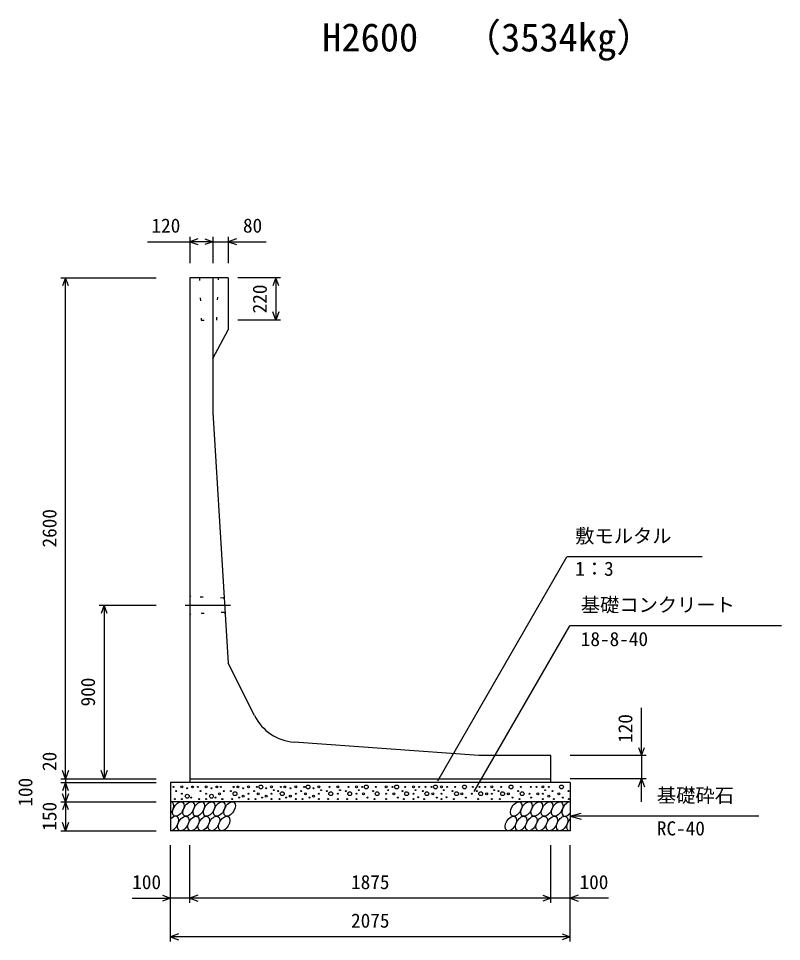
# Model space of a CAD drawing. Units: millimetres, scale not verified. Extents: x -50400 to 50400, y -17820 to 17820.
# Drawn here: x 15910 to 19872, y -9779 to -4989 of the extents above; entities that cross this region are included whole.
import ezdxf
from ezdxf.enums import TextEntityAlignment as Align

# ---------------------------------------------------------------- set-up
doc = ezdxf.new("R2010")
doc.units = ezdxf.units.MM
doc.header["$LTSCALE"] = 60
doc.linetypes.add('CHAIN1', pattern=[8, 5, -1, 1, -1])
doc.linetypes.add('DOTTED', pattern=[1.75, 0.25, -1.5])
for name, color, linetype, lineweight in [('0-0_CENTER', 7, 'CHAIN1', 25), ('0-1_DIM', 7, 'Continuous', 25), ('0-3_HATCH', 6, 'Continuous', 25), ('0-6_OUTLINE', 1, 'Continuous', 25), ('0-7_OUTLINE2', 4, 'DOTTED', 25), ('0-8_TXT', 7, 'Continuous', 25)]:
    doc.layers.add(name, color=color, linetype=linetype, lineweight=lineweight)
doc.styles.add('ＭＳ ゴシック', font='')
doc.styles.get('ＭＳ ゴシック').set_extended_font_data('MS Gothic')

msp = doc.modelspace()

# ---------------------------------------------------------------- linework, layer by layer
at = {"layer": '0-0_CENTER'}
msp.add_line((16775.89, -8033.94), (17011.53, -8033.94), dxfattribs=at)
at = {"layer": '0-1_DIM'}
for p, q in [((16799.5, -6122.05), (16799.5, -6258.94)), ((16919.5, -6122.05), (16919.5, -6258.94)), ((16999.5, -6122.05), (16999.5, -6258.94)), ((16579.64, -6147.05), (16799.5, -6147.05)), ((16919.5, -6147.05), (16799.5, -6147.05)), ((16919.5, -6147.05), (16999.5, -6147.05)), ((16999.5, -6147.05), (17195.46, -6147.05)), ((16129.5, -6333.94), (16624.5, -6333.94)), ((16154.5, -8933.94), (16154.5, -6333.94)), ((17271.41, -6333.94), (17049.5, -6333.94)), ((17246.41, -6333.94), (17246.41, -6553.94)), ((17271.41, -6553.94), (17049.5, -6553.94)), ((18086.65, -8945.27), (18757.92, -7782.59)), ((19460.33, -7782.59), (18757.92, -7782.59)), ((16329.5, -8033.94), (16624.5, -8033.94)), ((16354.5, -8033.94), (16354.5, -8933.94)), ((18276.13, -8999.66), (18772.4, -8140.1)), ((19871.94, -8140.1), (18772.4, -8140.1)), ((19144.5, -8813.94), (19144.5, -8566.25)), ((19169.5, -8813.94), (18774.5, -8813.94)), ((19144.5, -8813.94), (19144.5, -8933.94)), ((16129.5, -8933.94), (16624.5, -8933.94)), ((16129.5, -8933.94), (16624.5, -8933.94)), ((16129.5, -8953.94), (16624.5, -8953.94)), ((16154.5, -8933.94), (16154.5, -8953.94)), ((16154.5, -8953.94), (16154.5, -9053.94)), ((16354.5, -8933.94), (16624.5, -8933.94)), ((19169.5, -8933.94), (18774.5, -8933.94)), ((19144.5, -9053.94), (19144.5, -8933.94)), ((16129.5, -9053.94), (16624.5, -9053.94)), ((16154.5, -9053.94), (16154.5, -9203.94)), ((18774.5, -9128.94), (18832.46, -9113.41)), ((19754.82, -9128.94), (18774.5, -9128.94)), ((18774.5, -9128.94), (18832.46, -9144.47)), ((16129.5, -9203.94), (16624.5, -9203.94)), ((16699.5, -9778.94), (16699.5, -9278.94)), ((16799.5, -9578.94), (16799.5, -9278.94)), ((18674.5, -9578.94), (18674.5, -9278.94)), ((18674.5, -9578.94), (18674.5, -9278.94)), ((18774.5, -9778.94), (18774.5, -9278.94)), ((16499.96, -9553.94), (16699.5, -9553.94)), ((16799.5, -9553.94), (16699.5, -9553.94)), ((18674.5, -9553.94), (16799.5, -9553.94)), ((18774.5, -9553.94), (18674.5, -9553.94)), ((18974.04, -9553.94), (18774.5, -9553.94)), ((18774.5, -9753.94), (16699.5, -9753.94))]:
    msp.add_line(p, q, dxfattribs=at)
for points in [[(16841.79, -6131.66), (16799.5, -6147.05), (16841.79, -6162.44)], [(16877.21, -6131.66), (16919.5, -6147.05), (16877.21, -6162.44)], [(17041.79, -6131.66), (16999.5, -6147.05), (17041.79, -6162.44)], [(16169.89, -6376.23), (16154.5, -6333.94), (16139.11, -6376.23)], [(17261.8, -6376.23), (17246.41, -6333.94), (17231.02, -6376.23)], [(17261.8, -6511.66), (17246.41, -6553.94), (17231.02, -6511.66)], [(16369.89, -8076.23), (16354.5, -8033.94), (16339.11, -8076.23)], [(19129.11, -8771.66), (19144.5, -8813.94), (19159.89, -8771.66)], [(16169.89, -8891.66), (16154.5, -8933.94), (16139.11, -8891.66)], [(16369.89, -8891.66), (16354.5, -8933.94), (16339.11, -8891.66)], [(16169.89, -8996.23), (16154.5, -8953.94), (16139.11, -8996.23)], [(19129.11, -8976.23), (19144.5, -8933.94), (19159.89, -8976.23)], [(16169.89, -9011.66), (16154.5, -9053.94), (16139.11, -9011.66)], [(16169.89, -9096.23), (16154.5, -9053.94), (16139.11, -9096.23)], [(16169.89, -9161.66), (16154.5, -9203.94), (16139.11, -9161.66)], [(16657.21, -9538.55), (16699.5, -9553.94), (16657.21, -9569.33)], [(16841.79, -9538.55), (16799.5, -9553.94), (16841.79, -9569.33)], [(18632.21, -9538.55), (18674.5, -9553.94), (18632.21, -9569.33)], [(18816.79, -9538.55), (18774.5, -9553.94), (18816.79, -9569.33)], [(16741.79, -9738.55), (16699.5, -9753.94), (16741.79, -9769.33)], [(18732.21, -9738.55), (18774.5, -9753.94), (18732.21, -9769.33)]]:
    msp.add_lwpolyline(points, dxfattribs=at)
at = {"layer": '0-3_HATCH'}
for centre, radius in [((16715.47, -8976.76), 2.5), ((16729.49, -8997.78), 2.5), ((16758.36, -8975.89), 5), ((16786.4, -8983.77), 2.5), ((16814.44, -8976.76), 5), ((16841.57, -8976.76), 2.5), ((16855.59, -8997.78), 2.5), ((16884.47, -8975.89), 5), ((16912.51, -8983.77), 2.5), ((16940.54, -8976.76), 5), ((16961.57, -8976.76), 2.5), ((16975.59, -8997.78), 2.5), ((17013.41, -8997.78), 2.5), ((17034.44, -9011.78), 10), ((17027.43, -8976.76), 2.5), ((17048.46, -8976.76), 5), ((17076.49, -8983.77), 2.5), ((17104.53, -8975.89), 5), ((17133.41, -8997.78), 2.5), ((17147.43, -8976.76), 2.5), ((17168.46, -8976.76), 10), ((17196.49, -8983.77), 2.5), ((17224.53, -8975.89), 5), ((17235.87, -8993.46), 2.5), ((17258.63, -8997.78), 2.5), ((17279.66, -9011.78), 10), ((17272.65, -8976.76), 2.5), ((17293.68, -8976.76), 5), ((17321.72, -8983.77), 2.5), ((17349.76, -8975.89), 5), ((17378.63, -8997.78), 2.5), ((17392.65, -8976.76), 2.5), ((17413.68, -8976.76), 10), ((17441.72, -8983.77), 2.5), ((17469.76, -8975.89), 5), ((17481.1, -8993.46), 2.5), ((17510.56, -8997.78), 2.5), ((17531.59, -9011.78), 10), ((17524.58, -8976.76), 2.5), ((17568.2, -8975.89), 5), ((17579.54, -8993.46), 2.5), ((17609, -8997.78), 2.5), ((17630.03, -9011.78), 10), ((17623.01, -8976.76), 2.5), ((17665.19, -8975.89), 5), ((17676.53, -8993.46), 2.5), ((17694.89, -8976.76), 2.5), ((17715.92, -8976.76), 10), ((17751.27, -8997.78), 2.5), ((17772.3, -9011.78), 10), ((17765.29, -8976.76), 2.5), ((17818.58, -8975.89), 5), ((17829.92, -8993.46), 2.5), ((17852.55, -8976.76), 2.5), ((17873.58, -8976.76), 10), ((17904.24, -8997.78), 2.5), ((17925.27, -9011.78), 10), ((17918.26, -8976.76), 2.5), ((17960.44, -8975.89), 5), ((17971.78, -8993.46), 2.5), ((17990.13, -8976.76), 2.5), ((18009.37, -8997.78), 2.5), ((18030.4, -9011.78), 10), ((18023.39, -8976.76), 2.5), ((18054.17, -8976.76), 2.5), ((18075.21, -8976.76), 10), ((18106.97, -8975.89), 5), ((18118.31, -8993.46), 2.5), ((18136.67, -8976.76), 2.5), ((18163.66, -8997.78), 2.5), ((18184.69, -9011.78), 10), ((18177.68, -8976.76), 2.5), ((18225.84, -8976.76), 10), ((18269.93, -8976.76), 2.5), ((18289.16, -8997.78), 2.5), ((18310.19, -9011.78), 10), ((18303.18, -8976.76), 2.5), ((18333.97, -8976.76), 2.5), ((18368.37, -8975.89), 5), ((18379.71, -8993.46), 2.5), ((18402.83, -8997.78), 2.5), ((18423.86, -9011.78), 10), ((18416.85, -8976.76), 2.5), ((18467.49, -8976.76), 10), ((18504.11, -8997.78), 2.5), ((18525.14, -9011.78), 10), ((18518.12, -8976.76), 2.5), ((18569.59, -8976.76), 2.5), ((18598.96, -8976.76), 2.5), ((18633.37, -8975.89), 5), ((18644.71, -8993.46), 2.5), ((18663.68, -8976.76), 2.5), ((18682.89, -8997.78), 2.5), ((18729.54, -8976.76), 10), ((18766.16, -8997.78), 2.5), ((16722.48, -9039.8), 2.5), ((16758.36, -9011.78), 2.5), ((16758.36, -9039.8), 2.5), ((16786.4, -9024.91), 10), ((16807.43, -9031.92), 2.5), ((16848.58, -9039.8), 2.5), ((16884.47, -9011.78), 2.5), ((16884.47, -9039.8), 2.5), ((16912.51, -9024.91), 10), ((16933.53, -9031.92), 2.5), ((16954.56, -9011.78), 5), ((16968.58, -9039.8), 2.5), ((17020.42, -9039.8), 2.5), ((17055.47, -9031.92), 2.5), ((17076.49, -9024.91), 5), ((17104.53, -9011.78), 2.5), ((17104.53, -9039.8), 2.5), ((17140.42, -9039.8), 2.5), ((17154.44, -9011.78), 5), ((17175.47, -9031.92), 2.5), ((17196.49, -9024.91), 5), ((17224.53, -9011.78), 2.5), ((17224.53, -9039.8), 2.5), ((17265.64, -9039.8), 2.5), ((17300.69, -9031.92), 2.5), ((17321.72, -9024.91), 5), ((17349.76, -9011.78), 2.5), ((17349.76, -9039.8), 2.5), ((17385.64, -9039.8), 2.5), ((17399.66, -9011.78), 5), ((17420.69, -9031.92), 2.5), ((17441.72, -9024.91), 5), ((17469.76, -9011.78), 2.5), ((17469.76, -9039.8), 2.5), ((17517.57, -9039.8), 2.5), ((17568.2, -9011.78), 2.5), ((17568.2, -9039.8), 2.5), ((17616.01, -9039.8), 2.5), ((17665.19, -9011.78), 2.5), ((17665.19, -9039.8), 2.5), ((17701.9, -9011.78), 5), ((17722.93, -9031.92), 2.5), ((17758.28, -9039.8), 2.5), ((17818.58, -9011.78), 2.5), ((17818.58, -9039.8), 2.5), ((17859.56, -9011.78), 5), ((17880.59, -9031.92), 2.5), ((17911.25, -9039.8), 2.5), ((17960.44, -9011.78), 2.5), ((17960.44, -9039.8), 2.5), ((17985.09, -9030.13), 2.5), ((18016.38, -9039.8), 2.5), ((18061.19, -9011.78), 5), ((18082.21, -9031.92), 2.5), ((18106.97, -9011.78), 2.5), ((18106.97, -9039.8), 2.5), ((18131.63, -9030.13), 2.5), ((18170.67, -9039.8), 2.5), ((18211.82, -9011.78), 5), ((18232.85, -9031.92), 2.5), ((18263.49, -9011.78), 2.5), ((18296.17, -9039.8), 2.5), ((18340.98, -9011.78), 5), ((18368.37, -9011.78), 2.5), ((18368.37, -9039.8), 2.5), ((18409.84, -9039.8), 2.5), ((18453.47, -9011.78), 5), ((18474.49, -9031.92), 2.5), ((18511.12, -9039.8), 2.5), ((18563.16, -9011.78), 2.5), ((18571.5, -9031.92), 2.5), ((18605.98, -9011.78), 5), ((18633.37, -9011.78), 2.5), ((18633.37, -9039.8), 2.5), ((18663.85, -9024.07), 5), ((18689.9, -9039.8), 2.5), ((18715.52, -9011.78), 5), ((18736.55, -9031.92), 2.5), ((18767.63, -9039.8), 2.5)]:
    msp.add_circle(centre, radius, dxfattribs=at)
for centre, start_param, end_param in [((16687.14, -9091.47), 4.385593, 6.6745444), ((18760.64, -9091.47), 0.3357715, 4.4411806), ((16712.46, -9166.46), 3.5111464, 7.548991), ((18785.96, -9166.46), 1.2110787, 3.5658734)]:
    msp.add_ellipse(centre, major_axis=(21.81, 35.31), ratio=0.5792, start_param=start_param, end_param=end_param, dxfattribs=at)
for centre in [(16740.34, -9091.47), (16793.55, -9091.47), (16846.76, -9091.47), (16899.97, -9091.47), (16953.18, -9091.47), (17006.39, -9091.47), (18494.6, -9091.47), (18547.81, -9091.47), (18601.01, -9091.47), (18654.22, -9091.47), (18707.43, -9091.47), (16765.66, -9166.46), (16818.87, -9166.46), (16872.08, -9166.46), (16925.29, -9166.46), (16978.5, -9166.46), (18466.71, -9166.46), (18519.92, -9166.46), (18573.13, -9166.46), (18626.34, -9166.46), (18679.54, -9166.46), (18732.75, -9166.46)]:
    msp.add_ellipse(centre, major_axis=(21.81, 35.31), ratio=0.5792, dxfattribs=at)
at = {"layer": '0-6_OUTLINE'}
for p, q in [((16999.5, -6333.94), (16799.5, -6333.94)), ((16799.5, -6333.94), (16799.5, -8953.94)), ((16919.5, -6333.94), (16919.5, -7033.94)), ((16999.5, -6333.94), (16999.5, -6603.94)), ((16919.5, -6753.94), (16999.5, -6603.94)), ((16919.5, -7033.94), (16999.5, -8333.94)), ((17135.89, -8606.72), (16999.5, -8333.94)), ((18299.5, -8813.94), (17341.36, -8744.26)), ((16799.5, -8933.94), (18674.5, -8933.94)), ((18774.5, -8953.94), (18774.5, -9203.94)), ((18774.5, -9053.94), (16699.5, -9053.94)), ((18774.5, -9203.94), (16699.5, -9203.94))]:
    msp.add_line(p, q, dxfattribs=at)
for points in [[(18674.5, -8953.94), (18674.5, -8813.94), (18299.5, -8813.94)], [(18774.5, -8953.94), (16699.5, -8953.94), (16699.5, -9203.94)]]:
    msp.add_lwpolyline(points, dxfattribs=at)
msp.add_arc((17359.5, -8494.92), 250, 206.56505, 265.84036, dxfattribs=at)
at = {"layer": '0-7_OUTLINE2'}
for p, q in [((16939.5, -6553.94), (16949.5, -6333.94)), ((16804.5, -7988.94), (16799.5, -7983.94)), ((16973.72, -7996.44), (16804.5, -7988.94)), ((16973.72, -7996.44), (16978.42, -7991.44)), ((16804.5, -8078.94), (16799.5, -8083.94)), ((16978.34, -8071.44), (16804.5, -8078.94)), ((16978.34, -8071.44), (16983.65, -8076.44))]:
    msp.add_line(p, q, dxfattribs=at)
msp.add_lwpolyline([(16849.5, -6333.94), (16859.5, -6553.94), (16939.5, -6553.94)], dxfattribs=at)

# ---------------------------------------------------------------- texts
at = {"layer": '0-1_DIM', "style": 'ＭＳ ゴシック'}
for s, p in [('120', (16600.86, -6122.05)), ('80', (17075.76, -6122.05)), ('敷モルタル', (18800.77, -7732.59)), ('1：3', (18800.77, -7902.71)), ('基礎コンクリート', (18829.65, -8090.1)), ('18-8-40', (18829.65, -8267.73)), ('基礎砕石', (19224.75, -9078.94)), ('RC-40', (19224.75, -9250.32)), ('100', (16500.86, -9528.94)), ('1875', (17637, -9528.94)), ('100', (18823.14, -9528.94)), ('2075', (17637, -9728.94))]:
    msp.add_text(s, height=73.31, dxfattribs=at).set_placement(p, align=Align.BOTTOM_LEFT)
for s, p in [('220', (17221.41, -6518.94)), ('2600', (16129.5, -7733.94)), ('900', (16329.5, -8558.94)), ('120', (19119.5, -8748.3)), ('20', (16129.5, -8893.88)), ('100', (16004.5, -9078.94)), ('150', (16129.5, -9203.94))]:
    msp.add_text(s, height=73.31, rotation=90, dxfattribs=at).set_placement(p, align=Align.BOTTOM_LEFT)
at = {"layer": '0-8_TXT', "style": 'ＭＳ ゴシック'}
for s, p in [('H2600', (17487, -5203.69)), ('（3534kg）', (18215.62, -5203.69))]:
    msp.add_text(s, height=146.6, dxfattribs=at).set_placement(p, align=Align.BOTTOM_LEFT)

doc.saveas('drawing.dxf')
